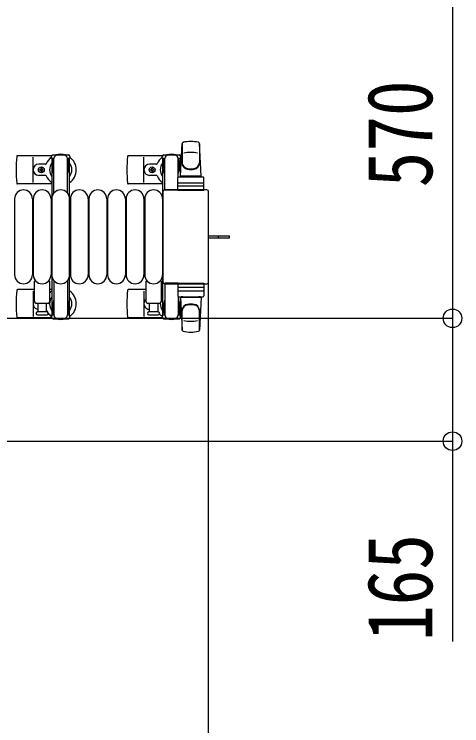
# Model space of a CAD drawing. Units: millimetres, scale not verified. Extents: x -16820 to 16820, y -11880 to 11880.
# Drawn here: x -2158 to -1556, y 1847 to 2803 of the extents above; entities that cross this region are included whole.
import ezdxf
from ezdxf.enums import TextEntityAlignment as Align

# ---------------------------------------------------------------- set-up
doc = ezdxf.new("R2010")
doc.units = ezdxf.units.MM
doc.header["$LTSCALE"] = 50
for name, color, linetype in [('0-3_YKK_13', 4, 'Continuous'), ('0-4_YKK_A1', 4, 'Continuous'), ('0-5_YKK_D', 6, 'Continuous')]:
    doc.layers.add(name, color=color, linetype=linetype)
doc.styles.add('ＭＳ ゴシック', font='')
doc.styles.get('ＭＳ ゴシック').set_extended_font_data('MS Gothic')

msp = doc.modelspace()

# ---------------------------------------------------------------- linework, layer by layer
at = {"layer": '0-3_YKK_13'}
for p, q in [((-1934.92, 2585.5), (-1932.48, 2629.53)), ((-1932.42, 2629.88), (-1932.42, 2602.69)), ((-1909.42, 2629.11), (-1909.42, 2603.37)), ((-1906.92, 2585.5), (-1909.35, 2629.53)), ((-2107.95, 2613), (-2154.02, 2613)), ((-2132.92, 2577), (-2132.92, 2611)), ((-2108.22, 2609.2), (-2108.22, 2612)), ((-2106.22, 2614), (-2085.62, 2614)), ((-1958.95, 2613), (-2005.02, 2613)), ((-1983.92, 2577), (-1983.92, 2611)), ((-1959.22, 2609.2), (-1959.22, 2612)), ((-1957.22, 2614), (-1936.62, 2614)), ((-2116.21, 2601.5), (-2125.42, 2601.5)), ((-2104.92, 2609.2), (-2108.22, 2609.2)), ((-2106.72, 2605.7), (-2105.92, 2605.7)), ((-2106.72, 2595.19), (-2106.72, 2605.7)), ((-2105.92, 2592.2), (-2105.92, 2609.2)), ((-2104.92, 2562.94), (-2104.92, 2609)), ((-2086.92, 2562.94), (-2086.92, 2609)), ((-2085.92, 2592.2), (-2085.92, 2609.2)), ((-2085.12, 2605.7), (-2085.92, 2605.7)), ((-2085.12, 2595.19), (-2085.12, 2605.7)), ((-1967.21, 2601.5), (-1976.42, 2601.5)), ((-1955.92, 2609.2), (-1959.22, 2609.2)), ((-1957.72, 2605.7), (-1956.92, 2605.7)), ((-1957.72, 2595.19), (-1957.72, 2605.7)), ((-1956.92, 2592.2), (-1956.92, 2609.2)), ((-1955.92, 2566.5), (-1955.92, 2609)), ((-1937.92, 2584.37), (-1937.92, 2609)), ((-1936.92, 2592.2), (-1936.92, 2609.2)), ((-1936.12, 2605.7), (-1936.92, 2605.7)), ((-1936.12, 2595.19), (-1936.12, 2605.7)), ((-2123.24, 2593.56), (-2124.12, 2593.56)), ((-2120.6, 2594.44), (-2119.72, 2594.44)), ((-2105.11, 2589.2), (-2106.72, 2595.19)), ((-2086.72, 2589.2), (-2085.12, 2595.19)), ((-1974.24, 2593.56), (-1975.12, 2593.56)), ((-1971.6, 2594.44), (-1970.72, 2594.44)), ((-1956.11, 2589.2), (-1957.72, 2595.19)), ((-1937.72, 2589.2), (-1936.12, 2595.19)), ((-2116.21, 2586.5), (-2125.42, 2586.5)), ((-2105.11, 2589.2), (-2104.92, 2589.2)), ((-2086.72, 2589.2), (-2086.92, 2589.2)), ((-1967.21, 2586.5), (-1976.42, 2586.5)), ((-1956.11, 2589.2), (-1955.92, 2589.2)), ((-1938.42, 2566.5), (-1938.42, 2583.5)), ((-1937.72, 2589.2), (-1937.92, 2589.2)), ((-1937.42, 2584.5), (-1904.42, 2584.5)), ((-1906.92, 2585.5), (-1934.92, 2585.5)), ((-1933.92, 2584.5), (-1933.92, 2585.5)), ((-1907.92, 2585.5), (-1933.92, 2585.5)), ((-1931.52, 2584.5), (-1933.92, 2584.5)), ((-1907.92, 2584.5), (-1910.32, 2584.5)), ((-1907.92, 2584.5), (-1907.92, 2585.5)), ((-1903.42, 2566.5), (-1903.42, 2583.5)), ((-2107.92, 2575), (-2154.02, 2575)), ((-1958.92, 2575), (-2005.02, 2575)), ((-1904.36, 2572), (-1937.53, 2572)), ((-1937.42, 2576.5), (-1904.42, 2576.5)), ((-1958.42, 2564.51), (-1958.42, 2443.5)), ((-1958.42, 2564.51), (-1958.42, 2564.51)), ((-1899.41, 2567), (-1955.92, 2567)), ((-1955.92, 2567), (-1955.92, 2567)), ((-1937.92, 2566.5), (-1955.92, 2566.5)), ((-1938.42, 2566.5), (-1903.42, 2566.5)), ((-1899.41, 2567), (-1899.41, 2567)), ((-1896.92, 2443.5), (-1896.92, 2564.51)), ((-1896.92, 2564.51), (-1896.92, 2564.51)), ((-2157.92, 2555), (-2157.92, 2453)), ((-2133.92, 2555), (-2133.92, 2453)), ((-2132.92, 2555), (-2132.92, 2453)), ((-2108.92, 2555), (-2108.92, 2453)), ((-2107.92, 2555), (-2107.92, 2453)), ((-2083.92, 2555), (-2083.92, 2453)), ((-2082.92, 2555), (-2082.92, 2453)), ((-2058.92, 2555), (-2058.92, 2453)), ((-2057.92, 2555), (-2057.92, 2453)), ((-2033.92, 2555), (-2033.92, 2453)), ((-2032.92, 2555), (-2032.92, 2453)), ((-2008.92, 2555), (-2008.92, 2453)), ((-2007.92, 2555), (-2007.92, 2453)), ((-1983.92, 2555), (-1983.92, 2453)), ((-1982.92, 2555), (-1982.92, 2453)), ((-1958.92, 2555), (-1958.92, 2453)), ((-1896.92, 2505.5), (-1884.42, 2505.5)), ((-1884.42, 2505.5), (-1868.92, 2505.5)), ((-1883.77, 2502.5), (-1883.77, 2505.5)), ((-1868.92, 2502.5), (-1868.92, 2505.5)), ((-2130.92, 2416.5), (-2130.92, 2444.33)), ((-2110.92, 2444.33), (-2110.92, 2416.5)), ((-2104.92, 2445.06), (-2104.92, 2399)), ((-2086.92, 2445.06), (-2086.92, 2399)), ((-1980.92, 2416.5), (-1980.92, 2444.33)), ((-1960.92, 2444.33), (-1960.92, 2416.5)), ((-1958.42, 2443.5), (-1958.42, 2443.5)), ((-1955.92, 2441.5), (-1955.92, 2399)), ((-1937.92, 2441.5), (-1955.92, 2441.5)), ((-1955.92, 2441), (-1899.41, 2441)), ((-1955.92, 2441), (-1955.92, 2441)), ((-1938.42, 2441.5), (-1938.42, 2424.5)), ((-1938.42, 2441.5), (-1903.42, 2441.5)), ((-1903.42, 2441.5), (-1903.42, 2424.5)), ((-1899.41, 2441), (-1899.41, 2441)), ((-1896.92, 2443.5), (-1896.92, 2443.5)), ((-2130.92, 2433), (-2154.02, 2433)), ((-2132.92, 2431), (-2132.92, 2397)), ((-2107.92, 2433), (-2110.92, 2433)), ((-1980.92, 2433), (-2005.02, 2433)), ((-1983.92, 2431), (-1983.92, 2397)), ((-1958.92, 2433), (-1960.92, 2433)), ((-1904.36, 2436), (-1937.53, 2436)), ((-1937.42, 2431.5), (-1904.42, 2431.5)), ((-2105.11, 2418.8), (-2106.72, 2412.82)), ((-2105.11, 2418.8), (-2104.92, 2418.8)), ((-2086.72, 2418.8), (-2086.92, 2418.8)), ((-2086.72, 2418.8), (-2085.12, 2412.82)), ((-1956.11, 2418.8), (-1957.72, 2412.82)), ((-1956.11, 2418.8), (-1955.92, 2418.8)), ((-1937.92, 2423.64), (-1937.92, 2399)), ((-1937.72, 2418.8), (-1937.92, 2418.8)), ((-1937.72, 2418.8), (-1936.12, 2412.82)), ((-1937.42, 2423.5), (-1904.42, 2423.5)), ((-1934.92, 2422.5), (-1932.48, 2378.47)), ((-1906.92, 2422.5), (-1934.92, 2422.5)), ((-1931.52, 2423.5), (-1933.92, 2423.5)), ((-1933.92, 2423.5), (-1933.92, 2422.5)), ((-1907.92, 2422.5), (-1933.92, 2422.5)), ((-1907.92, 2423.5), (-1910.32, 2423.5)), ((-1906.92, 2422.5), (-1909.35, 2378.47)), ((-1907.92, 2423.5), (-1907.92, 2422.5)), ((-2112.92, 2414.5), (-2128.92, 2414.5)), ((-2126.42, 2403), (-2126.42, 2414.5)), ((-2115.42, 2414.5), (-2115.42, 2403)), ((-2106.72, 2412.82), (-2106.72, 2402.3)), ((-2105.92, 2415.8), (-2105.92, 2398.8)), ((-2085.92, 2415.8), (-2085.92, 2398.8)), ((-2085.12, 2412.82), (-2085.12, 2402.3)), ((-1962.92, 2414.5), (-1978.92, 2414.5)), ((-1976.42, 2403), (-1976.42, 2414.5)), ((-1965.42, 2414.5), (-1965.42, 2403)), ((-1957.72, 2412.82), (-1957.72, 2402.3)), ((-1956.92, 2415.8), (-1956.92, 2398.8)), ((-1936.92, 2415.8), (-1936.92, 2398.8)), ((-1936.12, 2412.82), (-1936.12, 2402.3)), ((-2114.67, 2403), (-2127.17, 2403)), ((-2106.72, 2402.3), (-2105.92, 2402.3)), ((-2085.12, 2402.3), (-2085.92, 2402.3)), ((-1964.67, 2403), (-1977.17, 2403)), ((-1957.72, 2402.3), (-1956.92, 2402.3)), ((-1936.12, 2402.3), (-1936.92, 2402.3)), ((-1932.42, 2378.12), (-1932.42, 2405.31)), ((-1909.42, 2378.89), (-1909.42, 2404.63)), ((-2107.95, 2395), (-2154.02, 2395)), ((-2127.17, 2399), (-2114.67, 2399)), ((-2108.22, 2398.8), (-2108.22, 2396)), ((-2104.92, 2398.8), (-2108.22, 2398.8)), ((-2106.22, 2394), (-2085.62, 2394)), ((-1958.95, 2395), (-2005.02, 2395)), ((-1959.22, 2398.8), (-1959.22, 2396)), ((-1955.92, 2398.8), (-1959.22, 2398.8)), ((-1957.22, 2394), (-1936.62, 2394))]:
    msp.add_line(p, q, dxfattribs=at)
for points in [[(-2083.62, 2612), (-2083.62, 2609.2), (-2086.92, 2609.2)], [(-1934.62, 2612), (-1934.62, 2609.2), (-1937.92, 2609.2)], [(-2124.12, 2593.56), (-2124.12, 2594.44), (-2123.24, 2594.44)], [(-2122.36, 2595.32), (-2122.36, 2596.2), (-2121.48, 2596.2), (-2121.48, 2595.32)], [(-2121.48, 2592.68), (-2121.48, 2591.8), (-2122.36, 2591.8), (-2122.36, 2592.68)], [(-2119.72, 2594.44), (-2119.72, 2593.56), (-2120.6, 2593.56)], [(-1975.12, 2593.56), (-1975.12, 2594.44), (-1974.24, 2594.44)], [(-1973.36, 2595.32), (-1973.36, 2596.2), (-1972.48, 2596.2), (-1972.48, 2595.32)], [(-1972.48, 2592.68), (-1972.48, 2591.8), (-1973.36, 2591.8), (-1973.36, 2592.68)], [(-1970.72, 2594.44), (-1970.72, 2593.56), (-1971.6, 2593.56)], [(-1896.92, 2502.5), (-1884.42, 2502.5), (-1868.92, 2502.5)], [(-2083.62, 2396), (-2083.62, 2398.8), (-2086.92, 2398.8)], [(-1977.17, 2399), (-1970.92, 2399), (-1964.67, 2399)], [(-1934.62, 2396), (-1934.62, 2398.8), (-1937.92, 2398.8)]]:
    msp.add_lwpolyline(points, dxfattribs=at)
for centre in [(-2121.92, 2594), (-1972.92, 2594)]:
    msp.add_circle(centre, 4, dxfattribs=at)
for centre, radius, start, end in [((-1930.98, 2629.45), 1.5, 101.97738, 176.83138), ((-1920.92, 2582), 50, 78.05356, 101.97738), ((-1920.92, 2582), 50, 78.05356, 101.94644), ((-1910.85, 2629.45), 1.5, 3.16862, 78.02262), ((-1974.92, 2594), 181, 174.26083, 185.73917), ((-2154.02, 2612), 1, 90, 174.26083), ((-2095.92, 2594), 21, 125.85347, 157.27158), ((-2106.22, 2612), 2, 90, 180), ((-2099.92, 2609), 5, 90, 180), ((-2095.92, 2594), 21, 72.24721, 107.75279), ((-2091.92, 2609), 5, 0, 90), ((-2085.62, 2612), 2, 0, 90), ((-2095.92, 2594), 21, 304.8499, 54.14653), ((-1825.92, 2594), 181, 174.26083, 185.73917), ((-2005.02, 2612), 1, 90, 174.26083), ((-1946.92, 2594), 21, 125.85347, 157.27158), ((-1957.22, 2612), 2, 90, 180), ((-1950.92, 2609), 5, 90, 180), ((-1946.92, 2594), 21, 72.24721, 107.75279), ((-1942.92, 2609), 5, 0, 90), ((-1936.62, 2612), 2, 0, 90), ((-1946.92, 2594), 21, 50.46632, 54.14653), ((-1920.92, 2567.4), 50, 79.45053, 100.87665), ((-2125.42, 2594), 7.5, 90, 270), ((-2116.21, 2602.5), 1, 270, 337.27158), ((-2095.92, 2594), 15, 143.1301, 216.8699), ((-2095.92, 2594), 15, 323.1301, 36.8699), ((-1976.42, 2594), 7.5, 90, 270), ((-1967.21, 2602.5), 1, 270, 337.27158), ((-1946.92, 2594), 15, 143.1301, 216.8699), ((-1946.92, 2594), 15, 30.72246, 36.8699), ((-1924.42, 2603.57), 8, 180, 263.72071), ((-1924.42, 2602.69), 8, 180, 263.72071), ((-1917.42, 2603.57), 8, 276.27929, 0), ((-1917.42, 2602.69), 8, 276.27929, 0), ((-2123.24, 2595.32), 0.88, 270, 0), ((-2123.24, 2592.68), 0.88, 0, 90), ((-2120.6, 2595.32), 0.88, 180, 270), ((-2120.6, 2592.68), 0.88, 90, 180), ((-1974.24, 2595.32), 0.88, 270, 0), ((-1974.24, 2592.68), 0.88, 0, 90), ((-1971.6, 2595.32), 0.88, 180, 270), ((-1971.6, 2592.68), 0.88, 90, 180), ((-1920.92, 2635.37), 40, 263.72071, 276.27929), ((-1920.92, 2634.5), 40, 263.72071, 276.27929), ((-2116.21, 2585.5), 1, 22.72842, 90), ((-2095.92, 2594), 21, 202.72842, 235.1501), ((-1967.21, 2585.5), 1, 22.72842, 90), ((-1946.92, 2594), 21, 202.72842, 235.1501), ((-1937.42, 2583.5), 1, 90, 180), ((-1904.42, 2583.5), 1, 0, 90), ((-2154.02, 2576), 1, 185.73917, 270), ((-2005.02, 2576), 1, 185.73917, 270), ((-1937.42, 2575.5), 1, 90, 180), ((-1904.42, 2575.5), 1, 0, 90), ((-2145.92, 2555), 12, 0, 180), ((-2120.92, 2555), 12, 0, 180), ((-2095.92, 2555), 12, 0, 180), ((-2070.92, 2555), 12, 0, 180), ((-2045.92, 2555), 12, 0, 180), ((-2020.92, 2555), 12, 0, 180), ((-1995.92, 2555), 12, 0, 180), ((-1970.92, 2555), 12, 0, 180), ((-2145.92, 2453), 12, 180, 0), ((-2120.92, 2453), 12, 180, 0), ((-2095.92, 2453), 12, 180, 0), ((-2070.92, 2453), 12, 180, 0), ((-2045.92, 2453), 12, 180, 0), ((-2020.92, 2453), 12, 180, 0), ((-1995.92, 2453), 12, 180, 0), ((-1970.92, 2453), 12, 180, 0), ((-2129.92, 2444.33), 1, 101.93946, 180), ((-2111.92, 2444.33), 1, 0, 78.06047), ((-1979.92, 2444.33), 1, 101.93946, 180), ((-1961.92, 2444.33), 1, 0, 78.06047), ((-1974.92, 2414), 181, 174.26083, 185.73917), ((-2154.02, 2432), 1, 90, 174.26083), ((-2095.92, 2414), 21, 124.8499, 135.58471), ((-2095.92, 2414), 21, 305.85347, 55.1501), ((-1825.92, 2414), 181, 174.26083, 185.73917), ((-2005.02, 2432), 1, 90, 174.26083), ((-1946.92, 2414), 21, 124.8499, 131.81033), ((-1937.42, 2432.5), 1, 180, 270), ((-1904.42, 2432.5), 1, 270, 0), ((-2125.42, 2414), 7.5, 137.16663, 262.33771), ((-2095.92, 2414), 15, 143.1301, 216.8699), ((-2095.92, 2414), 15, 323.1301, 36.8699), ((-1976.42, 2414), 7.5, 126.86994, 270), ((-1946.92, 2414), 15, 143.1301, 158.96058), ((-1937.42, 2424.5), 1, 180, 270), ((-1904.42, 2424.5), 1, 270, 0), ((-2128.92, 2416.5), 2, 180, 270), ((-2112.92, 2416.5), 2, 270, 0), ((-1978.92, 2416.5), 2, 180, 270), ((-1972.92, 2414), 4, 172.81959, 208.95488), ((-1962.92, 2416.5), 2, 270, 0), ((-1946.92, 2414), 15, 177.02005, 216.8699), ((-1924.42, 2405.31), 8, 96.27929, 180), ((-1924.42, 2404.44), 8, 96.27929, 180), ((-1920.92, 2373.5), 40, 83.72071, 96.27929), ((-1920.92, 2372.63), 40, 83.72071, 96.27929), ((-1917.42, 2405.31), 8, 0, 83.72071), ((-1917.42, 2404.44), 8, 0, 83.72071), ((-2127.17, 2401), 2, 90, 180), ((-2127.17, 2401), 2, 180, 270), ((-2116.21, 2405.5), 1, 22.72842, 37.66294), ((-2095.92, 2414), 21, 202.72842, 212.5406), ((-2114.67, 2401), 2, 0, 90), ((-2114.67, 2401), 2, 270, 0), ((-2095.92, 2414), 21, 216.9292, 234.14653), ((-1977.17, 2401), 2, 90, 180), ((-1977.17, 2401), 2, 180, 270), ((-1946.92, 2414), 21, 208.24251, 211.58821), ((-1964.67, 2401), 2, 0, 90), ((-1964.67, 2401), 2, 270, 0), ((-1946.92, 2414), 21, 220.83479, 234.14653), ((-1946.92, 2414), 15, 323.1301, 329.27754), ((-2154.02, 2396), 1, 185.73917, 270), ((-2106.22, 2396), 2, 180, 270), ((-2099.92, 2399), 5, 180, 270), ((-2095.92, 2414), 21, 252.24721, 287.75279), ((-2091.92, 2399), 5, 270, 0), ((-2085.62, 2396), 2, 270, 0), ((-2005.02, 2396), 1, 185.73917, 270), ((-1957.22, 2396), 2, 180, 270), ((-1950.92, 2399), 5, 180, 270), ((-1946.92, 2414), 21, 252.24721, 287.75279), ((-1942.92, 2399), 5, 270, 0), ((-1936.62, 2396), 2, 270, 0), ((-1946.92, 2414), 21, 305.85347, 309.53368), ((-1920.92, 2440.6), 50, 259.12335, 280.54947), ((-1930.98, 2378.56), 1.5, 183.16862, 258.02262), ((-1920.92, 2426), 50, 258.02262, 281.94644), ((-1920.92, 2426), 50, 258.05356, 281.94644), ((-1910.85, 2378.56), 1.5, 281.97738, 356.83138)]:
    msp.add_arc(centre, radius, start, end, dxfattribs=at)
for centre, major_axis, start_param, end_param in [((-1955.91, 2564.5), (-1.77, 1.77), 5.499651, 7.06672), ((-1899.42, 2564.5), (1.77, 1.77), 5.499651, 7.06672), ((-1955.91, 2443.51), (1.77, 1.77), 2.358058, 3.925127), ((-1899.42, 2443.51), (-1.77, 1.77), 2.358058, 3.925127)]:
    msp.add_ellipse(centre, major_axis=major_axis, ratio=0.997169, start_param=start_param, end_param=end_param, dxfattribs=at)
at = {"layer": '0-4_YKK_A1'}
for p, q in [((-2107.92, 2609), (-2107.92, 2399)), ((-2104.92, 2609), (-2107.92, 2609)), ((-2083.92, 2609), (-2086.92, 2609)), ((-2083.92, 2399), (-2083.92, 2609)), ((-1958.92, 2609), (-1958.92, 2399)), ((-1955.92, 2609), (-1958.92, 2609)), ((-1934.92, 2609), (-1937.92, 2609)), ((-1934.92, 2584.5), (-1934.92, 2609)), ((-1934.92, 2399), (-1934.92, 2423.5)), ((-2107.92, 2399), (-2105.92, 2399)), ((-2085.92, 2399), (-2083.92, 2399)), ((-1958.92, 2399), (-1956.92, 2399)), ((-1936.92, 2399), (-1934.92, 2399))]:
    msp.add_line(p, q, dxfattribs=at)
at = {"layer": '0-5_YKK_D'}
for p, q in [((-1568.92, 2964), (-1568.92, 2394.5)), ((-1897.42, 2442.5), (-1897.42, 1583)), ((-2410.42, 2394.5), (-1567.92, 2394.5)), ((-2410.42, 2394.5), (-1567.92, 2394.5)), ((-2410.42, 2229.5), (-1567.92, 2229.5))]:
    msp.add_line(p, q, dxfattribs=at)
msp.add_lwpolyline([(-1568.92, 2394.5), (-1568.92, 2229.5), (-1568.92, 1960.3)], dxfattribs=at)
for centre in [(-1568.92, 2394.5), (-1568.92, 2394.5), (-1568.92, 2229.5)]:
    msp.add_circle(centre, 12.5, dxfattribs=at)

# ---------------------------------------------------------------- texts
at = {"layer": '0-5_YKK_D', "style": 'ＭＳ ゴシック', "width": 0.8}
for s, p in [('570', (-1569.72, 2570.45)), ('165', (-1569.72, 1961.1))]:
    msp.add_text(s, height=87.98, rotation=90, dxfattribs=at).set_placement(p, align=Align.BOTTOM_LEFT)

doc.saveas('drawing.dxf')
